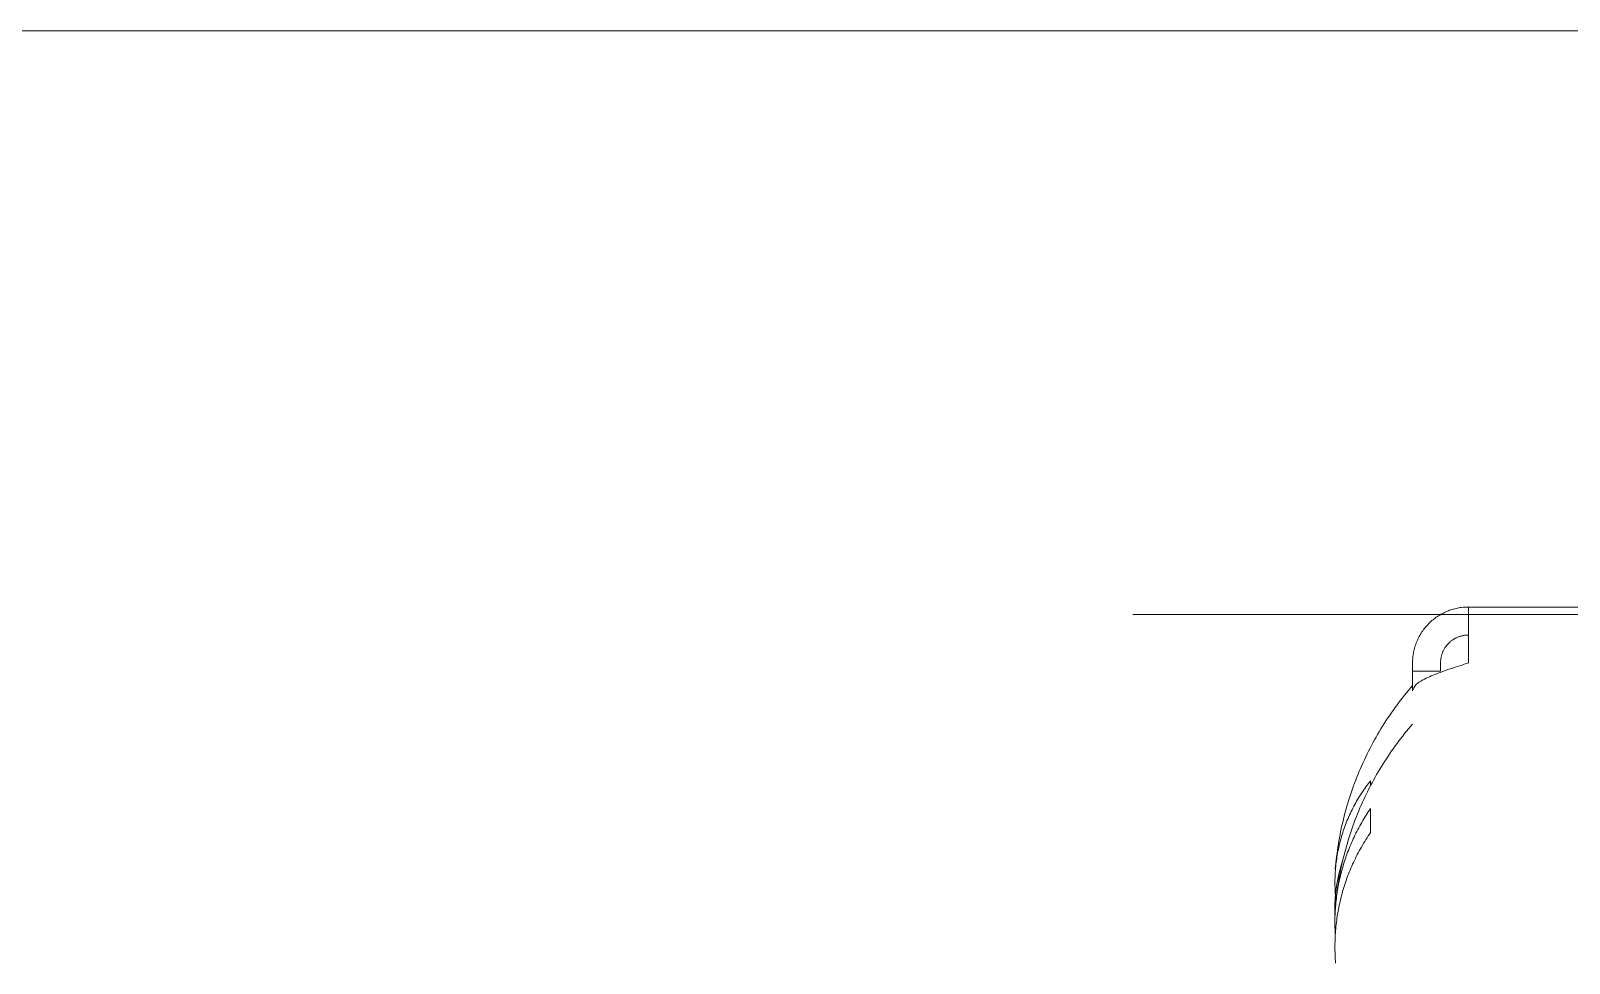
# Model space of a CAD drawing. Header units: millimetres. Extents: x -159872 to 386485, y -250577 to 158966.
# Drawn here: x 158766 to 158821, y 15227.6 to 15261 of the extents above; entities that cross this region are included whole.
import ezdxf

# ---------------------------------------------------------------- set-up
doc = ezdxf.new("R2010")
doc.units = ezdxf.units.MM
doc.layers.add('LDS-equipment-kitchen equipment', color=3, linetype='Continuous', lineweight=13)

# ---------------------------------------------------------------- blocks, each defined once
blk = doc.blocks.new('Group-350')
at = {"layer": 'LDS-equipment-kitchen equipment'}
for points in [[(98141.912, 51695.89, 0), (98141.913, 51695.939, 0), (98141.915, 51695.988, 0), (98141.918, 51696.037, 0), (98141.922, 51696.086, 0), (98141.927, 51696.134, 0), (98141.934, 51696.183, 0), (98141.942, 51696.231, 0), (98141.951, 51696.28, 0), (98141.961, 51696.328, 0), (98141.972, 51696.376, 0), (98141.985, 51696.423, 0), (98141.998, 51696.47, 0), (98142.013, 51696.517, 0), (98142.029, 51696.563, 0), (98142.046, 51696.609, 0), (98142.065, 51696.655, 0), (98142.084, 51696.7, 0), (98142.104, 51696.745, 0), (98142.126, 51696.789, 0), (98142.148, 51696.832, 0), (98142.172, 51696.875, 0), (98142.197, 51696.918, 0), (98142.223, 51696.96, 0), (98142.249, 51697.001, 0), (98142.277, 51697.041, 0), (98142.306, 51697.081, 0), (98142.336, 51697.12, 0), (98142.366, 51697.158, 0), (98142.398, 51697.196, 0), (98142.43, 51697.233, 0), (98142.464, 51697.269, 0), (98142.498, 51697.304, 0), (98142.533, 51697.338, 0), (98142.569, 51697.371, 0), (98142.606, 51697.404, 0), (98142.643, 51697.436, 0), (98142.682, 51697.466, 0), (98142.721, 51697.496, 0), (98142.761, 51697.525, 0), (98142.801, 51697.552, 0), (98142.842, 51697.579, 0), (98142.884, 51697.605, 0), (98142.926, 51697.63, 0), (98142.969, 51697.653, 0), (98143.013, 51697.676, 0), (98143.057, 51697.698, 0), (98143.102, 51697.718, 0), (98143.147, 51697.737, 0), (98143.192, 51697.756, 0), (98143.238, 51697.773, 0), (98143.285, 51697.789, 0), (98143.332, 51697.803, 0), (98143.379, 51697.817, 0), (98143.426, 51697.83, 0), (98143.474, 51697.841, 0), (98143.522, 51697.851, 0), (98143.57, 51697.86, 0), (98143.619, 51697.868, 0), (98143.667, 51697.875, 0), (98143.716, 51697.88, 0), (98143.765, 51697.884, 0), (98143.814, 51697.887, 0), (98143.863, 51697.889, 0), (98143.912, 51697.89, 0)], [(98143.912, 51695.89, 0), (98143.912, 51697.89, 0)], [(98897.912, 51697.89, 0), (98143.912, 51697.89, 0)], [(98131.912, 51697.629, 0), (98900.242, 51697.629, 0)], [(98142.912, 51695.89, 0), (98142.913, 51695.914, 0), (98142.913, 51695.939, 0), (98142.915, 51695.963, 0), (98142.917, 51695.988, 0), (98142.92, 51696.012, 0), (98142.923, 51696.036, 0), (98142.927, 51696.061, 0), (98142.931, 51696.085, 0), (98142.937, 51696.109, 0), (98142.942, 51696.133, 0), (98142.948, 51696.156, 0), (98142.955, 51696.18, 0), (98142.963, 51696.203, 0), (98142.971, 51696.226, 0), (98142.979, 51696.249, 0), (98142.988, 51696.272, 0), (98142.998, 51696.295, 0), (98143.008, 51696.317, 0), (98143.019, 51696.339, 0), (98143.03, 51696.361, 0), (98143.042, 51696.382, 0), (98143.055, 51696.404, 0), (98143.067, 51696.425, 0), (98143.081, 51696.445, 0), (98143.095, 51696.465, 0), (98143.109, 51696.485, 0), (98143.124, 51696.505, 0), (98143.139, 51696.524, 0), (98143.155, 51696.543, 0), (98143.171, 51696.561, 0), (98143.188, 51696.579, 0), (98143.205, 51696.597, 0), (98143.223, 51696.614, 0), (98143.241, 51696.631, 0), (98143.259, 51696.647, 0), (98143.278, 51696.663, 0), (98143.297, 51696.678, 0), (98143.317, 51696.693, 0), (98143.336, 51696.707, 0), (98143.357, 51696.721, 0), (98143.377, 51696.734, 0), (98143.398, 51696.747, 0), (98143.419, 51696.76, 0), (98143.441, 51696.771, 0), (98143.463, 51696.783, 0), (98143.485, 51696.794, 0), (98143.507, 51696.804, 0), (98143.53, 51696.813, 0), (98143.552, 51696.823, 0), (98143.575, 51696.831, 0), (98143.599, 51696.839, 0), (98143.622, 51696.846, 0), (98143.646, 51696.853, 0), (98143.669, 51696.86, 0), (98143.693, 51696.865, 0), (98143.717, 51696.87, 0), (98143.741, 51696.875, 0), (98143.766, 51696.879, 0), (98143.79, 51696.882, 0), (98143.814, 51696.885, 0), (98143.839, 51696.887, 0), (98143.863, 51696.888, 0), (98143.888, 51696.889, 0), (98143.912, 51696.89, 0)], [(98141.912, 51695.597, 0), (98141.912, 51695.89, 0)], [(98141.912, 51694.89, 0), (98141.912, 51695.597, 0)], [(98141.912, 51695.597, 0), (98142.912, 51695.597, 0)], [(98142.912, 51695.597, 0), (98142.912, 51695.89, 0)], [(98139.15, 51688.508, 0), (98139.16, 51688.621, 0), (98139.171, 51688.734, 0), (98139.182, 51688.846, 0), (98139.196, 51688.959, 0), (98139.21, 51689.071, 0), (98139.225, 51689.184, 0), (98139.242, 51689.296, 0), (98139.259, 51689.408, 0), (98139.278, 51689.519, 0), (98139.297, 51689.631, 0), (98139.318, 51689.742, 0), (98139.34, 51689.853, 0), (98139.363, 51689.964, 0), (98139.387, 51690.075, 0), (98139.413, 51690.185, 0), (98139.439, 51690.295, 0), (98139.466, 51690.405, 0), (98139.495, 51690.515, 0), (98139.524, 51690.624, 0), (98139.555, 51690.733, 0), (98139.587, 51690.842, 0), (98139.62, 51690.951, 0), (98139.654, 51691.059, 0), (98139.689, 51691.166, 0), (98139.725, 51691.274, 0), (98139.762, 51691.381, 0), (98139.8, 51691.488, 0), (98139.839, 51691.594, 0), (98139.879, 51691.7, 0), (98139.921, 51691.805, 0), (98139.963, 51691.91, 0), (98140.006, 51692.015, 0), (98140.051, 51692.119, 0), (98140.096, 51692.223, 0), (98140.143, 51692.326, 0), (98140.19, 51692.429, 0), (98140.239, 51692.531, 0), (98140.288, 51692.633, 0), (98140.339, 51692.735, 0), (98140.39, 51692.836, 0), (98140.443, 51692.936, 0), (98140.496, 51693.036, 0), (98140.551, 51693.135, 0), (98140.606, 51693.234, 0), (98140.663, 51693.332, 0), (98140.72, 51693.43, 0), (98140.778, 51693.527, 0), (98140.838, 51693.623, 0), (98140.898, 51693.719, 0), (98140.959, 51693.815, 0), (98141.021, 51693.909, 0), (98141.084, 51694.003, 0), (98141.148, 51694.097, 0), (98141.213, 51694.19, 0), (98141.279, 51694.282, 0), (98141.346, 51694.373, 0), (98141.414, 51694.464, 0), (98141.482, 51694.554, 0), (98141.552, 51694.644, 0), (98141.622, 51694.732, 0), (98141.693, 51694.821, 0), (98141.766, 51694.908, 0), (98141.838, 51694.995, 0), (98141.912, 51695.081, 0)], [(98139.161, 51687.265, 0), (98139.172, 51687.376, 0), (98139.184, 51687.486, 0), (98139.197, 51687.597, 0), (98139.211, 51687.707, 0), (98139.226, 51687.817, 0), (98139.243, 51687.927, 0), (98139.26, 51688.037, 0), (98139.278, 51688.147, 0), (98139.298, 51688.256, 0), (98139.318, 51688.366, 0), (98139.34, 51688.475, 0), (98139.362, 51688.584, 0), (98139.386, 51688.692, 0), (98139.41, 51688.801, 0), (98139.436, 51688.909, 0), (98139.463, 51689.017, 0), (98139.491, 51689.124, 0), (98139.52, 51689.232, 0), (98139.55, 51689.339, 0), (98139.581, 51689.446, 0), (98139.613, 51689.552, 0), (98139.646, 51689.658, 0), (98139.68, 51689.764, 0), (98139.715, 51689.87, 0), (98139.751, 51689.975, 0), (98139.788, 51690.08, 0), (98139.826, 51690.184, 0), (98139.865, 51690.288, 0), (98139.906, 51690.392, 0), (98139.947, 51690.495, 0), (98139.989, 51690.598, 0), (98140.032, 51690.701, 0), (98140.076, 51690.803, 0), (98140.122, 51690.904, 0), (98140.168, 51691.005, 0), (98140.215, 51691.106, 0), (98140.263, 51691.206, 0), (98140.312, 51691.306, 0), (98140.362, 51691.405, 0), (98140.413, 51691.504, 0), (98140.465, 51691.603, 0), (98140.518, 51691.7, 0), (98140.572, 51691.798, 0), (98140.627, 51691.894, 0), (98140.682, 51691.991, 0), (98140.739, 51692.086, 0), (98140.797, 51692.181, 0), (98140.855, 51692.276, 0), (98140.915, 51692.37, 0), (98140.975, 51692.463, 0), (98141.036, 51692.556, 0), (98141.098, 51692.648, 0), (98141.162, 51692.74, 0), (98141.225, 51692.831, 0), (98141.29, 51692.921, 0), (98141.356, 51693.011, 0), (98141.423, 51693.1, 0), (98141.49, 51693.189, 0), (98141.558, 51693.276, 0), (98141.627, 51693.363, 0), (98141.697, 51693.45, 0), (98141.768, 51693.536, 0), (98141.84, 51693.621, 0), (98141.912, 51693.705, 0)], [(98139.155, 51687.581, 0), (98139.15, 51687.649, 0), (98139.146, 51687.717, 0), (98139.142, 51687.786, 0), (98139.14, 51687.854, 0), (98139.138, 51687.923, 0), (98139.137, 51687.991, 0), (98139.137, 51688.06, 0), (98139.138, 51688.128, 0), (98139.139, 51688.197, 0), (98139.141, 51688.265, 0), (98139.145, 51688.334, 0), (98139.149, 51688.402, 0), (98139.153, 51688.471, 0), (98139.159, 51688.539, 0), (98139.165, 51688.607, 0), (98139.172, 51688.675, 0), (98139.18, 51688.744, 0), (98139.189, 51688.811, 0), (98139.198, 51688.879, 0), (98139.209, 51688.947, 0), (98139.22, 51689.015, 0), (98139.232, 51689.082, 0), (98139.244, 51689.15, 0), (98139.258, 51689.217, 0), (98139.272, 51689.284, 0), (98139.287, 51689.351, 0), (98139.303, 51689.417, 0), (98139.32, 51689.484, 0), (98139.337, 51689.55, 0), (98139.355, 51689.616, 0), (98139.374, 51689.682, 0), (98139.394, 51689.748, 0), (98139.415, 51689.813, 0), (98139.436, 51689.878, 0), (98139.458, 51689.943, 0), (98139.481, 51690.008, 0), (98139.504, 51690.072, 0), (98139.528, 51690.136, 0), (98139.554, 51690.2, 0), (98139.579, 51690.264, 0), (98139.606, 51690.327, 0), (98139.633, 51690.39, 0), (98139.661, 51690.452, 0), (98139.69, 51690.514, 0), (98139.719, 51690.576, 0), (98139.75, 51690.638, 0), (98139.781, 51690.699, 0), (98139.812, 51690.76, 0), (98139.845, 51690.82, 0), (98139.878, 51690.88, 0), (98139.911, 51690.94, 0), (98139.946, 51690.999, 0), (98139.981, 51691.058, 0), (98140.017, 51691.116, 0), (98140.054, 51691.174, 0), (98140.091, 51691.232, 0), (98140.129, 51691.289, 0), (98140.167, 51691.346, 0), (98140.206, 51691.402, 0), (98140.246, 51691.458, 0), (98140.287, 51691.513, 0), (98140.328, 51691.568, 0), (98140.37, 51691.622, 0), (98140.412, 51691.676, 0)], [(98140.412, 51691.503, 0), (98140.412, 51691.676, 0)], [(98139.146, 51686.205, 0), (98139.142, 51686.279, 0), (98139.139, 51686.353, 0), (98139.137, 51686.427, 0), (98139.135, 51686.501, 0), (98139.135, 51686.575, 0), (98139.135, 51686.649, 0), (98139.136, 51686.724, 0), (98139.137, 51686.798, 0), (98139.139, 51686.872, 0), (98139.143, 51686.946, 0), (98139.147, 51687.02, 0), (98139.151, 51687.094, 0), (98139.157, 51687.168, 0), (98139.163, 51687.242, 0), (98139.17, 51687.315, 0), (98139.178, 51687.389, 0), (98139.186, 51687.463, 0), (98139.195, 51687.536, 0), (98139.205, 51687.61, 0), (98139.216, 51687.683, 0), (98139.228, 51687.756, 0), (98139.24, 51687.829, 0), (98139.253, 51687.902, 0), (98139.267, 51687.975, 0), (98139.281, 51688.048, 0), (98139.297, 51688.12, 0), (98139.313, 51688.193, 0), (98139.329, 51688.265, 0), (98139.347, 51688.337, 0), (98139.365, 51688.409, 0), (98139.384, 51688.48, 0), (98139.404, 51688.552, 0), (98139.425, 51688.623, 0), (98139.446, 51688.694, 0), (98139.468, 51688.765, 0), (98139.491, 51688.835, 0), (98139.514, 51688.905, 0), (98139.538, 51688.976, 0), (98139.563, 51689.045, 0), (98139.589, 51689.115, 0), (98139.615, 51689.184, 0), (98139.642, 51689.253, 0), (98139.67, 51689.322, 0), (98139.699, 51689.39, 0), (98139.728, 51689.458, 0), (98139.758, 51689.526, 0), (98139.788, 51689.594, 0), (98139.82, 51689.661, 0), (98139.852, 51689.728, 0), (98139.884, 51689.794, 0), (98139.918, 51689.86, 0), (98139.952, 51689.926, 0), (98139.986, 51689.992, 0), (98140.022, 51690.057, 0), (98140.058, 51690.122, 0), (98140.095, 51690.186, 0), (98140.132, 51690.25, 0), (98140.17, 51690.313, 0), (98140.209, 51690.377, 0), (98140.248, 51690.439, 0), (98140.288, 51690.502, 0), (98140.329, 51690.564, 0), (98140.37, 51690.625, 0), (98140.412, 51690.686, 0)], [(98140.412, 51689.827, 0), (98140.412, 51690.686, 0)], [(98139.161, 51685.145, 0), (98139.155, 51685.222, 0), (98139.15, 51685.299, 0), (98139.146, 51685.376, 0), (98139.142, 51685.453, 0), (98139.14, 51685.53, 0), (98139.138, 51685.608, 0), (98139.137, 51685.685, 0), (98139.136, 51685.762, 0), (98139.137, 51685.839, 0), (98139.139, 51685.917, 0), (98139.141, 51685.994, 0), (98139.144, 51686.071, 0), (98139.148, 51686.148, 0), (98139.153, 51686.225, 0), (98139.158, 51686.302, 0), (98139.165, 51686.379, 0), (98139.172, 51686.456, 0), (98139.18, 51686.533, 0), (98139.189, 51686.61, 0), (98139.199, 51686.686, 0), (98139.209, 51686.763, 0), (98139.221, 51686.839, 0), (98139.233, 51686.915, 0), (98139.246, 51686.992, 0), (98139.26, 51687.068, 0), (98139.274, 51687.143, 0), (98139.29, 51687.219, 0), (98139.306, 51687.295, 0), (98139.323, 51687.37, 0), (98139.341, 51687.445, 0), (98139.36, 51687.52, 0), (98139.38, 51687.595, 0), (98139.4, 51687.669, 0), (98139.421, 51687.743, 0), (98139.443, 51687.818, 0), (98139.466, 51687.891, 0), (98139.489, 51687.965, 0), (98139.514, 51688.038, 0), (98139.539, 51688.111, 0), (98139.564, 51688.184, 0), (98139.591, 51688.257, 0), (98139.619, 51688.329, 0), (98139.647, 51688.401, 0), (98139.676, 51688.472, 0), (98139.706, 51688.543, 0), (98139.736, 51688.614, 0), (98139.767, 51688.685, 0), (98139.8, 51688.755, 0), (98139.832, 51688.825, 0), (98139.866, 51688.895, 0), (98139.9, 51688.964, 0), (98139.935, 51689.033, 0), (98139.971, 51689.101, 0), (98140.008, 51689.169, 0), (98140.045, 51689.237, 0), (98140.083, 51689.304, 0), (98140.122, 51689.371, 0), (98140.161, 51689.438, 0), (98140.201, 51689.503, 0), (98140.242, 51689.569, 0), (98140.283, 51689.634, 0), (98140.326, 51689.699, 0), (98140.369, 51689.763, 0), (98140.412, 51689.827, 0)], [(98139.136, 51686.875, 0), (98139.135, 51686.906, 0), (98139.134, 51686.937, 0), (98139.134, 51686.968, 0), (98139.133, 51686.999, 0), (98139.133, 51687.03, 0), (98139.132, 51687.061, 0), (98139.132, 51687.092, 0), (98139.132, 51687.123, 0), (98139.133, 51687.154, 0), (98139.133, 51687.185, 0), (98139.134, 51687.216, 0), (98139.135, 51687.247, 0), (98139.136, 51687.278, 0), (98139.137, 51687.309, 0), (98139.138, 51687.34, 0), (98139.14, 51687.371, 0), (98139.141, 51687.402, 0), (98139.143, 51687.433, 0), (98139.145, 51687.464, 0), (98139.148, 51687.495, 0), (98139.15, 51687.526, 0), (98139.153, 51687.556, 0), (98139.155, 51687.587, 0), (98139.158, 51687.618, 0), (98139.161, 51687.649, 0), (98139.165, 51687.68, 0), (98139.168, 51687.711, 0), (98139.172, 51687.741, 0), (98139.175, 51687.772, 0), (98139.179, 51687.803, 0), (98139.184, 51687.833, 0), (98139.188, 51687.864, 0), (98139.192, 51687.895, 0), (98139.197, 51687.925, 0), (98139.202, 51687.956, 0), (98139.207, 51687.987, 0), (98139.212, 51688.017, 0), (98139.217, 51688.048, 0), (98139.223, 51688.078, 0), (98139.229, 51688.109, 0), (98139.235, 51688.139, 0), (98139.241, 51688.169, 0), (98139.247, 51688.2, 0), (98139.253, 51688.23, 0), (98139.26, 51688.26, 0), (98139.267, 51688.291, 0), (98139.273, 51688.321, 0), (98139.281, 51688.351, 0), (98139.288, 51688.381, 0), (98139.295, 51688.411, 0), (98139.303, 51688.441, 0), (98139.311, 51688.471, 0), (98139.318, 51688.501, 0), (98139.327, 51688.531, 0), (98139.335, 51688.561, 0), (98139.343, 51688.591, 0), (98139.352, 51688.621, 0), (98139.361, 51688.65, 0), (98139.37, 51688.68, 0), (98139.379, 51688.71, 0), (98139.388, 51688.739, 0), (98139.397, 51688.769, 0), (98139.407, 51688.798, 0), (98139.417, 51688.828, 0)]]:
    blk.add_polyline3d(points, dxfattribs=at)
blk.add_open_spline([(98141.912, 51694.89), (98141.937, 51694.965), (98141.985, 51695.115), (98142.364, 51695.34), (98142.917, 51695.566), (98143.472, 51695.749), (98143.81, 51695.857), (98143.912, 51695.89)], degree=3, knots=[0, 0, 0, 0, 0.225341, 0.450723, 0.676104, 0.901486, 1, 1, 1, 1], dxfattribs=at)
blk = doc.blocks.new('Group-410')
at = {"layer": 'LDS-equipment-kitchen equipment'}
blk.add_line((97454.339, 51718.51), (98951.752, 51718.51), dxfattribs=at)
blk.add_blockref('Group-350', (0, 0), dxfattribs=at)

msp = doc.modelspace()

# ---------------------------------------------------------------- block references
at = {"layer": 'LDS-equipment-kitchen equipment', "color": 7}
msp.add_blockref('Group-410', (60673.51323, -36457.51522), dxfattribs=at)

doc.saveas('drawing.dxf')
